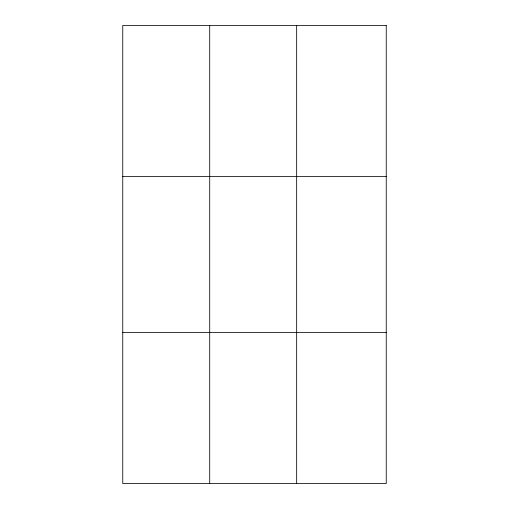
<?xml version="1.0" encoding="UTF-8"?>
<svg xmlns="http://www.w3.org/2000/svg" width="509" height="509" viewBox="0 0 509 509"><rect width="100%" height="100%" fill="white"/><g stroke="black" fill="none" stroke-linecap="round" stroke-linejoin="round"><path stroke-width="0.76" d="M209.708 25.45L209.708 483.55M296.658 25.45L296.658 483.55M122.758 176.623L386.242 176.623M122.758 332.377L386.242 332.377M386.242 25.45L386.242 483.55L122.758 483.55L122.758 25.45L386.242 25.45"/></g></svg>
